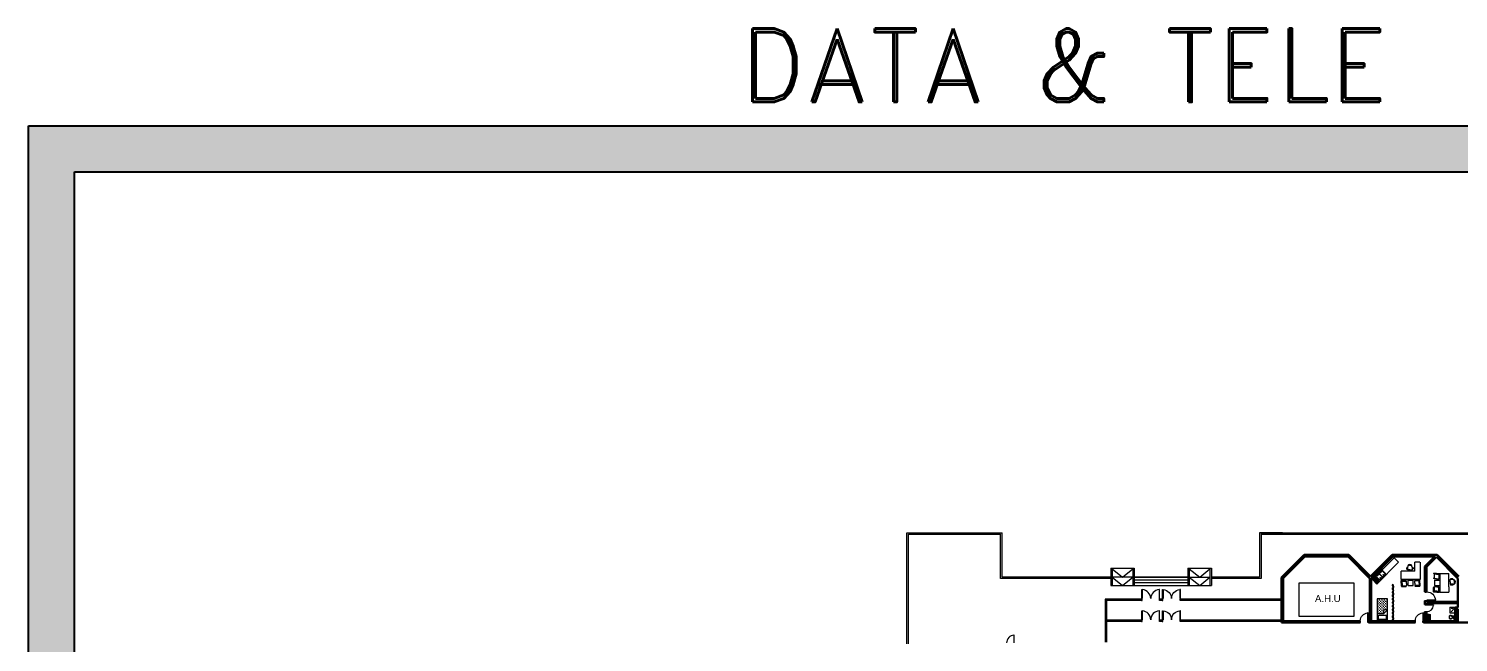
# Model space of a CAD drawing. Extents: x -59 to 582, y -1177 to 100.
# Drawn here: x 118.5 to 274.2, y -846.5 to -779.7 of the extents above; entities that cross this region are included whole.
import ezdxf

# ---------------------------------------------------------------- set-up
doc = ezdxf.new("R2010")
doc.units = 0
doc.header["$LTSCALE"] = 0.15
doc.layers.get('0').update_dxf_attribs({"color": 252})
doc.layers.add('0 sockets', color=252, linetype='Continuous')
doc.layers.add('00', color=252, linetype='Continuous')
for name, color, linetype, lineweight in [('anal', 252, 'Continuous', 20), ('DOOR', 252, 'Continuous', 20), ('FUR', 252, 'Continuous', 9), ('FURNITURE-1', 252, 'Continuous', 9), ('sofa', 252, 'Continuous', 9), ('wall', 252, 'Continuous', 30)]:
    doc.layers.add(name, color=color, linetype=linetype, lineweight=lineweight)
doc.styles.add('ROMAND', font='ROMAND.SHX')

# ---------------------------------------------------------------- blocks, each defined once
blk = doc.blocks.new('WQ')
h = blk.add_hatch(color=6)
h.dxf.hatch_style = 1
h.paths.add_polyline_path([(-126.09, 5), (-126.09, -169.52), (126.09, -169.52), (126.09, 5)])
h.paths.add_polyline_path([(121.09, 0), (121.09, -164.52), (-121.09, -164.52), (-121.09, 0)], flags=16)
at = {"layer": '0 sockets', "color": 3}
for points in [[(-126.09, 5), (126.09, 5), (126.09, -169.52), (-126.09, -169.52)], [(-121.09, 0), (121.09, 0), (121.09, -164.52), (-121.09, -164.52)]]:
    blk.add_lwpolyline(points, close=True, dxfattribs=at)
at = {"layer": '0 sockets', "color": 3, "style": 'ROMAND'}
blk.add_attdef('ACCESS_CONTROL', (-48.66, 7.62), '', height=7.97, dxfattribs=at)
blk = doc.blocks.new('D90')
at = {"layer": 'DOOR'}
for points in [[(0.03, 0.2), (0, 0.2), (0, 0), (0.05, 0), (0.05, 0.15), (0.03, 0.15)], [(0.03, 0.2), (0.03, 1.04), (0.08, 1.04), (0.08, 0.2)], [(0.87, 0.2), (0.9, 0.2), (0.9, 0), (0.85, 0), (0.85, 0.15), (0.87, 0.15)]]:
    blk.add_lwpolyline(points, close=True, dxfattribs=at)
blk.add_circle((0.02, 0.21), 0.01, dxfattribs=at)
blk.add_arc((0.03, 0.2), 0.845, 0.2218, 86.3889, dxfattribs=at)
blk = doc.blocks.new('D80')
at = {"layer": 'DOOR'}
for points in [[(0.03, 0.2), (0, 0.2), (0, 0), (0.05, 0), (0.05, 0.15), (0.03, 0.15)], [(0.03, 0.2), (0.03, 0.94), (0.08, 0.94), (0.08, 0.2)], [(0.77, 0.2), (0.8, 0.2), (0.8, 0), (0.75, 0), (0.75, 0.15), (0.77, 0.15)]]:
    blk.add_lwpolyline(points, close=True, dxfattribs=at)
blk.add_circle((0.02, 0.21), 0.01, dxfattribs=at)
blk.add_arc((0.03, 0.2), 0.74, 0, 86.2769, dxfattribs=at)
blk = doc.blocks.new('ELLIPSE')
blk.add_circle((0.5, 0.5), 0.5)
blk = doc.blocks.new('A$C30776E45')
at = {"layer": 'FUR'}
for p, q in [((0, 0.75), (1.35, 2.1)), ((1.35, 2.1), (2.8, 0.65)), ((1.64, 2.36), (1.43, 2.15)), ((1.43, 2.09), (1.75, 1.77)), ((1.71, 2.3), (1.53, 2.12)), ((1.53, 2.12), (1.87, 1.78)), ((1.64, 2.36), (1.85, 2.57)), ((1.71, 2.3), (1.88, 2.47)), ((1.84, 1.8), (1.81, 1.77)), ((2.04, 1.96), (1.87, 1.78)), ((1.88, 2.47), (2.22, 2.13)), ((1.92, 2.57), (2.23, 2.26)), ((2.32, 2.02), (1.92, 1.62)), ((2.32, 1.21), (1.92, 1.62)), ((2.04, 1.96), (2.22, 2.13)), ((2.2, 2.16), (2.23, 2.19)), ((2.72, 1.62), (2.32, 2.02)), ((2.72, 1.62), (2.32, 1.21)), ((0.02, 0.74), (0.42, 0.33)), ((1.12, 1.03), (0.42, 0.33)), ((0.94, 0.58), (1.08, 0.73)), ((1, 0.52), (0.94, 0.58)), ((1, 0.52), (1.2, 0.72)), ((1.12, 1.03), (2.15, 0)), ((1.18, 0.69), (1.15, 0.73)), ((1.38, 0.54), (1.2, 0.72)), ((1.36, 0.16), (1.56, 0.36)), ((1.42, 0.1), (1.36, 0.16)), ((1.38, 0.54), (1.56, 0.36)), ((1.42, 0.1), (1.57, 0.24)), ((1.54, 0.34), (1.57, 0.31)), ((2.8, 0.65), (2.15, 0)), ((2.52, 1.14), (2.49, 1.1)), ((2.81, 0.72), (2.49, 1.04)), ((2.68, 1.34), (2.5, 1.16)), ((2.84, 0.82), (2.5, 1.16)), ((2.68, 1.34), (2.86, 1.51)), ((3.02, 1), (2.84, 0.82)), ((3.2, 1.18), (2.86, 1.51)), ((3.08, 0.93), (2.87, 0.72)), ((2.88, 1.49), (2.91, 1.52)), ((3.29, 1.21), (2.98, 1.52)), ((3.02, 1), (3.2, 1.18)), ((3.08, 0.93), (3.29, 1.14))]:
    blk.add_line(p, q, dxfattribs=at)
for centre, radius, start, end in [((1.46, 2.12), 0.0457, 135, 225), ((1.78, 1.8), 0.0457, 225, 315), ((1.88, 2.54), 0.0457, 45, 135), ((2.2, 2.22), 0.0457, 315, 45), ((1.16, 0.32), 0.254, 127.4334, 322.5666), ((1.18, 0.38), 0.225, 142.1177, 232.1177), ((1.22, 0.34), 0.225, 217.8823, 307.8823), ((1.12, 0.69), 0.0457, 45, 135), ((1.54, 0.27), 0.0457, 315, 45), ((2.52, 1.07), 0.0457, 135, 225), ((2.84, 0.76), 0.0457, 225, 315), ((2.95, 1.49), 0.0457, 45, 135), ((3.26, 1.18), 0.0457, 315, 45)]:
    blk.add_arc(centre, radius, start, end, dxfattribs=at)
blk = doc.blocks.new('D100')
at = {"layer": 'DOOR'}
for points in [[(0.03, 0.2), (0, 0.2), (0, 0), (0.05, 0), (0.05, 0.15), (0.03, 0.15)], [(0.03, 0.2), (0.03, 1.14), (0.08, 1.14), (0.08, 0.2)], [(0.97, 0.2), (1, 0.2), (1, 0), (0.95, 0), (0.95, 0.15), (0.97, 0.15)]]:
    blk.add_lwpolyline(points, close=True, dxfattribs=at)
blk.add_circle((0.02, 0.21), 0.01, dxfattribs=at)
blk.add_arc((0.03, 0.2), 0.941, 0.0029, 86.9663, dxfattribs=at)
blk = doc.blocks.new('A$C48FC3568')
at = {"layer": 'FUR'}
h = blk.add_hatch(dxfattribs=at)
h.set_pattern_fill('CROSS', color=256, scale=0.5, style=0)
h.set_pattern_definition([(0, (-34.60875, 58.23435), (0.125, -0.125), [0.0625, -0.1875]), (270, (-34.5775, 58.2656), (-0.125, -0.125), [0.0625, -0.1875])])
h.paths.add_polyline_path([(1.05, 0.7), (1.05, 1), (0.05, 1, 0.414214), (0, 0.95), (0, 0.05, 0.414214), (0.05, 0), (1.4, 0), (1.4, 0.65), (1.1, 0.65, -0.414214)])
for p, q in [((0, 0.95), (0, 0.05)), ((1.95, 1), (0.05, 1)), ((1.4, 0.65), (1.05, 1)), ((1.05, 1), (1.05, 0.7)), ((1.4, 0.65), (1.1, 0.65)), ((1.4, 0), (1.4, 0.65)), ((1.6, 0.86), (1.6, 0.15)), ((1.88, 0.91), (1.65, 0.91)), ((1.65, 0.1), (1.88, 0.1)), ((1.93, 0.15), (1.93, 0.86)), ((2, 0.05), (2, 0.95)), ((0.05, 0), (1.95, 0))]:
    blk.add_line(p, q, dxfattribs=at)
for centre, start, end in [((0.05, 0.95), 90, 180), ((0.05, 0.05), 180, 270), ((1.1, 0.7), 180, 270), ((1.65, 0.86), 90, 180), ((1.65, 0.15), 180, 270), ((1.88, 0.86), 360, 90), ((1.88, 0.15), 270, 0), ((1.95, 0.95), 360, 90), ((1.95, 0.05), 270, 360)]:
    blk.add_arc(centre, 0.05, start, end, dxfattribs=at)
blk = doc.blocks.new('A$C058220D9')
at = {"layer": 'FUR'}
blk.add_blockref('A$C48FC3568', (0, 0), dxfattribs=at)
blk = doc.blocks.new('D200')
at = {"layer": 'DOOR'}
for points in [[(0.03, 0.2), (0, 0.2), (0, 0), (0.05, 0), (0.05, 0.15), (0.03, 0.15)], [(0.03, 0.2), (0.03, 1.17), (0.08, 1.17), (0.08, 0.2)], [(1.97, 0.2), (1.97, 1.17), (1.92, 1.17), (1.92, 0.2)], [(1.97, 0.2), (2, 0.2), (2, 0), (1.95, 0), (1.95, 0.15), (1.97, 0.15)]]:
    blk.add_lwpolyline(points, close=True, dxfattribs=at)
for centre in [(0.02, 0.21), (1.98, 0.21)]:
    blk.add_circle(centre, 0.01, dxfattribs=at)
for centre, start, end in [((0.03, 0.2), 0, 87.0492), ((1.97, 0.2), 92.9508, 180)]:
    blk.add_arc(centre, 0.971, start, end, dxfattribs=at)
blk = doc.blocks.new('ARCH')
for radius in [0.0306, 0.0172]:
    blk.add_circle((100.46, 389.93), radius)
at = {"layer": 'anal'}
for p, q in [((43.72, 387), (43.72, 399.07)), ((43.72, 399.07), (54.08, 399.07)), ((43.88, 387), (43.88, 398.93)), ((43.88, 398.93), (53.92, 398.93)), ((53.92, 394.12), (53.92, 398.93)), ((54.08, 394.27), (54.08, 399.07)), ((82.12, 399.07), (132.6, 399.07)), ((84.6, 399.07), (82.12, 399.07)), ((82.12, 399.07), (82.12, 394.27)), ((82.28, 398.93), (132.6, 398.93)), ((84.6, 398.93), (82.28, 398.93)), ((82.28, 398.93), (82.28, 394.12)), ((97.89, 396.6), (97.89, 396.7)), ((97.89, 396.6), (97.89, 396.5)), ((97.94, 396.5), (97.94, 396.7)), ((97.94, 396.6), (97.94, 396.7)), ((98.89, 396.64), (97.94, 396.64)), ((98.89, 396.61), (97.94, 396.61)), ((98.89, 396.58), (97.94, 396.58)), ((98.89, 396.56), (97.94, 396.56)), ((98.89, 396.7), (98.94, 396.7)), ((98.89, 396.5), (98.89, 396.7)), ((98.89, 396.5), (98.94, 396.5)), ((98.94, 396.5), (98.94, 396.7)), ((99.89, 396.64), (98.94, 396.64)), ((99.89, 396.61), (98.94, 396.61)), ((99.89, 396.58), (98.94, 396.58)), ((99.89, 396.56), (98.94, 396.56)), ((99.89, 396.5), (99.89, 396.7)), ((99.89, 396.6), (99.89, 396.7)), ((99.94, 396.6), (99.94, 396.7)), ((99.94, 396.6), (99.94, 396.5)), ((65.92, 394.12), (53.92, 394.12)), ((65.92, 394.27), (54.08, 394.27)), ((65.92, 395.25), (66.08, 395.25)), ((65.92, 395.25), (65.92, 393.37)), ((65.92, 394.27), (65.92, 393.37)), ((66.08, 395.25), (66.08, 393.97)), ((66.08, 395.25), (68.32, 395.25)), ((66.08, 395.18), (67.2, 394.27)), ((66.08, 394.27), (66.08, 393.37)), ((66.08, 394.27), (66.08, 393.37)), ((68.32, 394.27), (66.08, 394.27)), ((66.08, 394.27), (67.2, 393.37)), ((67.2, 394.27), (68.32, 395.18)), ((67.2, 393.37), (68.32, 394.27)), ((68.32, 395.25), (68.32, 393.37)), ((68.32, 395.25), (68.47, 395.25)), ((68.47, 395.25), (68.47, 393.97)), ((68.47, 394.27), (68.47, 393.37)), ((68.47, 394.27), (74.32, 394.27)), ((74.32, 394.27), (68.47, 394.27)), ((68.47, 393.97), (74.32, 393.97)), ((74.32, 395.25), (74.47, 395.25)), ((74.32, 395.25), (74.32, 393.37)), ((74.32, 394.27), (74.32, 393.37)), ((74.47, 395.25), (74.47, 393.97)), ((74.47, 395.25), (76.72, 395.25)), ((74.47, 394.27), (74.47, 393.37)), ((74.47, 395.18), (75.6, 394.27)), ((74.47, 394.27), (76.72, 394.27)), ((74.47, 394.27), (75.6, 393.37)), ((75.6, 394.27), (76.72, 395.18)), ((75.6, 393.37), (76.72, 394.27)), ((76.72, 395.25), (76.72, 393.37)), ((76.72, 395.25), (76.87, 395.25)), ((76.72, 394.27), (76.72, 393.37)), ((82.12, 394.27), (76.87, 394.27)), ((76.87, 395.25), (76.87, 393.97)), ((76.87, 394.27), (76.87, 393.37)), ((82.28, 394.12), (76.87, 394.12)), ((94.2, 391.8), (94.2, 394.2)), ((94.2, 391.8), (94.2, 394.2)), ((94.2, 391.8), (94.2, 394.2)), ((94.2, 391.8), (94.2, 394.2)), ((94.2, 391.8), (94.2, 394.2)), ((94.2, 391.8), (94.2, 394.2)), ((94.2, 391.8), (94.2, 394.2)), ((94.2, 391.8), (94.2, 394.2)), ((94.2, 391.8), (94.2, 394.2)), ((94.2, 391.8), (94.2, 394.2)), ((94.2, 391.8), (94.2, 394.2)), ((94.2, 391.8), (94.2, 394.2)), ((94.2, 391.8), (94.2, 394.2)), ((94.2, 391.8), (94.2, 394.2)), ((94.2, 391.8), (94.2, 394.2)), ((94.2, 391.8), (94.2, 394.2)), ((94.2, 391.8), (94.2, 394.2)), ((94.2, 391.8), (94.2, 394.2)), ((65.92, 393.37), (76.87, 393.37)), ((66.08, 393.37), (68.32, 393.37)), ((68.47, 393.68), (74.32, 393.68)), ((65.32, 391.87), (65.32, 387.2)), ((69.27, 391.87), (65.32, 391.87)), ((65.38, 391.82), (65.38, 387.2)), ((69.27, 391.82), (65.38, 391.82)), ((65.42, 391.77), (65.42, 389.47)), ((69.27, 391.77), (65.42, 391.77)), ((65.47, 391.73), (65.47, 387.2)), ((69.27, 391.73), (65.47, 391.73)), ((71.53, 391.87), (71.27, 391.87)), ((71.53, 391.82), (71.27, 391.82)), ((71.53, 391.77), (71.27, 391.77)), ((71.53, 391.73), (71.27, 391.73)), ((84.5, 391.87), (73.53, 391.87)), ((84.5, 391.82), (73.53, 391.82)), ((84.5, 391.77), (73.53, 391.77)), ((84.5, 391.73), (73.53, 391.73)), ((103.72, 390.82), (103.58, 389.47)), ((103.58, 390.82), (103.72, 389.47)), ((65.38, 389.52), (65.38, 387.2)), ((65.42, 389.47), (65.42, 387.2)), ((65.42, 389.47), (65.42, 387.2)), ((69.27, 389.57), (65.47, 389.57)), ((69.27, 389.52), (65.47, 389.52)), ((69.27, 389.47), (65.47, 389.47)), ((69.27, 389.42), (65.47, 389.42)), ((71.53, 389.57), (71.27, 389.57)), ((71.53, 389.52), (71.27, 389.52)), ((71.53, 389.47), (71.27, 389.47)), ((71.53, 389.42), (71.27, 389.42)), ((84.5, 389.57), (73.53, 389.57)), ((84.5, 389.52), (73.53, 389.52)), ((84.5, 389.47), (73.53, 389.47)), ((84.5, 389.42), (73.53, 389.42))]:
    blk.add_line(p, q, dxfattribs=at)
blk.add_lwpolyline([(92.4, 393.6), (86.4, 393.6), (86.4, 390), (92.4, 390)], close=True, dxfattribs=at)
at = {"layer": 'DOOR'}
for p, q in [((55.36, 387.94), (55.36, 387.1)), ((55.41, 387.94), (55.36, 387.94)), ((55.41, 387.1), (55.41, 387.94))]:
    blk.add_line(p, q, dxfattribs=at)
blk.add_arc((55.42, 387.1), 0.845, 93.6111, 179.7782, dxfattribs=at)
at = {"layer": 'FUR'}
for p, q in [((96.77, 396.37), (94.4, 394)), ((94.89, 393.51), (97.26, 395.88)), ((97.26, 395.88), (96.77, 396.37)), ((94.4, 394), (95.45, 395.04)), ((94.89, 393.51), (94.4, 394)), ((94.77, 394.29), (94.48, 393.99)), ((94.48, 393.99), (94.52, 393.95)), ((94.52, 393.95), (94.81, 394.25)), ((94.56, 393.91), (94.86, 394.21)), ((94.6, 393.87), (94.56, 393.91)), ((94.9, 394.17), (94.6, 393.87)), ((94.64, 393.83), (94.94, 394.13)), ((94.68, 393.79), (94.64, 393.83)), ((94.98, 394.09), (94.68, 393.79)), ((94.72, 393.75), (95.02, 394.05)), ((95.06, 394.01), (94.76, 393.71)), ((94.8, 393.67), (95.1, 393.97)), ((94.84, 394.36), (95.09, 394.6)), ((95.14, 393.93), (94.84, 393.63)), ((95.13, 394), (94.85, 394.28)), ((94.86, 394.21), (94.9, 394.17)), ((94.87, 393.54), (95.91, 394.58)), ((95.93, 394.56), (94.89, 393.51)), ((94.94, 394.13), (94.98, 394.09)), ((95.02, 394.05), (95.06, 394.01)), ((95.1, 393.97), (95.14, 393.93)), ((95.16, 394.6), (95.45, 394.31)), ((95.17, 394.69), (95.42, 394.93)), ((95.46, 394.33), (95.18, 394.61)), ((95.45, 394.24), (95.21, 394)), ((95.45, 395.04), (95.93, 394.56)), ((95.49, 394.93), (95.78, 394.64)), ((95.78, 394.57), (95.54, 394.33)), ((101.39, 394.67), (101.09, 394.67)), ((101.14, 394.13), (101.09, 394.13)), ((101.14, 394.57), (101.14, 394.09)), ((101.39, 394.57), (101.14, 394.57)), ((101.39, 394.09), (101.14, 394.09)), ((101.16, 393.93), (101.73, 393.93)), ((101.16, 393.93), (101.16, 393.36)), ((101.39, 394.67), (101.69, 394.67)), ((101.39, 394.57), (101.64, 394.57)), ((101.39, 394.09), (101.64, 394.09)), ((101.64, 394.57), (101.64, 394.09)), ((101.64, 394.13), (101.69, 394.13)), ((101.73, 394.62), (101.73, 394.17)), ((101.73, 393.93), (101.73, 393.36)), ((101.79, 392.61), (101.79, 394.67)), ((101.79, 394.67), (102.71, 394.67)), ((102.71, 393.21), (102.71, 394.67)), ((103.16, 393.99), (102.87, 393.99)), ((102.87, 393.74), (102.87, 393.99)), ((102.91, 393.99), (102.91, 394.04)), ((103.16, 394.08), (102.95, 394.08)), ((103.16, 394.08), (103.16, 393.99)), ((94.76, 393.71), (94.72, 393.75)), ((94.84, 393.63), (94.8, 393.67)), ((96.61, 393.48), (96.61, 389.47)), ((96.67, 393.48), (96.67, 389.47)), ((101.06, 392.68), (101.06, 393.13)), ((101.15, 393.17), (101.1, 393.17)), ((101.4, 392.64), (101.1, 392.64)), ((101.4, 393.21), (101.15, 393.21)), ((101.15, 392.73), (101.15, 393.21)), ((101.4, 392.73), (101.15, 392.73)), ((101.16, 393.36), (101.73, 393.36)), ((101.4, 393.21), (101.65, 393.21)), ((101.4, 392.73), (101.65, 392.73)), ((101.4, 392.64), (101.7, 392.64)), ((101.65, 392.73), (101.65, 393.21)), ((101.65, 393.17), (101.7, 393.17)), ((101.74, 392.68), (101.74, 393.13)), ((101.79, 392.61), (102.71, 392.61)), ((102.71, 393.21), (102.71, 392.61)), ((102.87, 393.74), (102.87, 393.49)), ((103.16, 393.49), (102.87, 393.49)), ((102.91, 393.49), (102.91, 393.44)), ((103.16, 393.4), (102.95, 393.4)), ((103.16, 393.49), (103.16, 393.4))]:
    blk.add_line(p, q, dxfattribs=at)
for centre, radius, start, end in [((101.09, 394.62), 0.0457, 90, 180), ((101.09, 394.17), 0.0457, 180, 270), ((101.69, 394.62), 0.0457, 0, 90), ((101.69, 394.17), 0.0457, 270, 0), ((102.95, 394.04), 0.0457, 90, 180), ((103.19, 393.74), 0.254, 262.4334, 97.5666), ((103.13, 393.77), 0.225, 352.8823, 82.8823), ((96.64, 393.39), 0.0953, 90, 268.5024), ((96.64, 393), 0.0953, 90, 271.4976), ((96.64, 392.62), 0.0953, 90, 268.5024), ((96.64, 392.24), 0.0953, 90, 271.4976), ((96.64, 393.2), 0.0953, 270, 91.4976), ((96.64, 392.43), 0.0953, 270, 91.4976), ((96.64, 392.81), 0.0953, 270, 88.5024), ((101.1, 393.13), 0.0457, 90, 180), ((101.1, 392.68), 0.0457, 180, 270), ((101.7, 393.13), 0.0457, 360, 90), ((101.7, 392.68), 0.0457, 270, 360), ((102.95, 393.44), 0.0457, 180, 270), ((103.13, 393.71), 0.225, 277.1177, 7.1177), ((96.64, 391.86), 0.0953, 88.5024, 270), ((96.64, 391.48), 0.0953, 91.4976, 270), ((96.64, 391.1), 0.0953, 88.5024, 270), ((96.64, 390.71), 0.0953, 91.4976, 270), ((96.64, 391.67), 0.0953, 268.5024, 90), ((96.64, 390.9), 0.0953, 268.5024, 90), ((96.64, 392.05), 0.0953, 271.4976, 90), ((96.64, 391.29), 0.0953, 271.4976, 90), ((96.64, 390.33), 0.0953, 91.4976, 270), ((96.64, 389.95), 0.0953, 88.5024, 270), ((96.64, 389.57), 0.0953, 91.4976, 270), ((96.64, 390.52), 0.0953, 268.5024, 90), ((96.64, 389.76), 0.0953, 268.5024, 90), ((96.64, 390.14), 0.0953, 271.4976, 90)]:
    blk.add_arc(centre, radius, start, end, dxfattribs=at)
for centre, start_param, end_param in [((95.17, 394.04), 1.570796, 3.141593), ((95.21, 394.65), 0, 1.570796), ((95.41, 394.28), 3.141593, 4.712389), ((95.5, 394.37), 1.570796, 3.141593)]:
    blk.add_ellipse(centre, major_axis=(-0.0404, 0.0404), ratio=0.86, start_param=start_param, end_param=end_param, dxfattribs=at)
for centre in [(95.25, 394.2), (95.58, 394.53)]:
    blk.add_ellipse(centre, major_axis=(-0.0202, 0.0202), ratio=0.86, dxfattribs=at)
at = {"layer": 'FURNITURE-1', "ltscale": 0.5}
for p, q in [((100.28, 390.2), (100.73, 390.2)), ((100.28, 389.58), (100.73, 389.58)), ((100.73, 389.58), (100.73, 390.2))]:
    blk.add_line(p, q, dxfattribs=at)
at = {"layer": 'sofa'}
for p, q in [((102.85, 390.98), (102.85, 390.38)), ((102.85, 390.98), (103.42, 390.98)), ((102.96, 390.87), (103.18, 390.86)), ((103.33, 390.87), (102.97, 390.5)), ((103.33, 390.73), (103.35, 390.56)), ((102.85, 390.38), (103.42, 390.38)), ((103.29, 389.98), (103.07, 390.04)), ((103.07, 389.99), (103.07, 389.8)), ((103.27, 389.81), (103.07, 389.76)), ((103.25, 389.76), (103.25, 389.69)), ((103.26, 389.76), (103.25, 389.76)), ((103.26, 389.69), (103.26, 389.76)), ((103.33, 389.75), (103.26, 389.75)), ((103.26, 389.7), (103.33, 389.7)), ((103.27, 389.75), (103.27, 389.87)), ((103.29, 390.06), (103.29, 389.93)), ((103.31, 389.93), (103.31, 390.06)), ((103.33, 389.97), (103.31, 389.97)), ((103.32, 389.87), (103.32, 389.75)), ((103.33, 389.83), (103.32, 389.82)), ((103.34, 389.76), (103.33, 389.76)), ((103.33, 389.76), (103.33, 389.69)), ((103.34, 389.69), (103.34, 389.76)), ((103.42, 389.75), (103.34, 389.75)), ((103.34, 389.7), (103.42, 389.7))]:
    blk.add_line(p, q, dxfattribs=at)
for centre, radius in [((103.39, 390.93), 0.0268), ((103.3, 389.9), 0.0347)]:
    blk.add_circle(centre, radius, dxfattribs=at)
for centre, radius, start, end in [((102.93, 389.91), 0.188, 43.0172, 183.38), ((102.93, 389.89), 0.188, 176.62, 316.9828), ((102.93, 389.9), 0.165, 34.5054, 179.7), ((102.93, 389.9), 0.165, 180.3, 325.4946), ((103.3, 389.9), 0.0579, 101.8763, 246.5863), ((103.3, 390.06), 0.0116, 0, 180), ((103.3, 389.9), 0.0579, 292.8505, 78.577), ((103.32, 389.9), 0.0707, 280.3889, 79.6111)]:
    blk.add_arc(centre, radius, start, end, dxfattribs=at)
at = {"layer": 'wall'}
for p, q in [((86.96, 396.7), (84.5, 394.24)), ((87.04, 396.5), (84.7, 394.16)), ((91.84, 396.7), (86.96, 396.7)), ((91.76, 396.5), (87.04, 396.5)), ((94.12, 394.13), (91.76, 396.5)), ((94.2, 394.34), (91.84, 396.7)), ((94.2, 394.34), (96.56, 396.7)), ((94.27, 394.13), (96.64, 396.5)), ((96.56, 396.7), (101.44, 396.7)), ((96.64, 396.5), (101.19, 396.5)), ((101.19, 396.5), (100.12, 395.43)), ((100.12, 395.43), (100.12, 392.68)), ((101.38, 396.48), (100.28, 395.37)), ((101.38, 396.48), (103.72, 394.13)), ((101.44, 396.7), (103.8, 394.34)), ((84.5, 394.24), (84.5, 389.4)), ((84.7, 394.16), (84.7, 389.47)), ((94.12, 394.13), (94.12, 389.47)), ((94.27, 394.13), (94.27, 389.47)), ((100.28, 395.37), (100.28, 392.68)), ((103.72, 394.13), (103.72, 390.97)), ((84.5, 389.32), (84.5, 391.73)), ((100.12, 391.68), (100.12, 391.29)), ((100.28, 391.68), (100.28, 391.57)), ((100.28, 391.57), (103.72, 391.57)), ((100.28, 391.43), (103.72, 391.43)), ((100.28, 391.43), (100.28, 391.29)), ((103.42, 390.97), (103.42, 389.47)), ((103.72, 390.97), (103.42, 390.97)), ((103.72, 390.82), (103.58, 390.82)), ((103.58, 390.82), (103.58, 389.47)), ((103.72, 390.82), (103.72, 389.47)), ((103.72, 390.82), (103.72, 389.47)), ((93.06, 389.32), (84.5, 389.32)), ((93.06, 389.47), (84.7, 389.47)), ((94.12, 389.47), (93.96, 389.47)), ((99.06, 389.32), (93.96, 389.32)), ((99.06, 389.47), (94.27, 389.47)), ((103.42, 389.47), (99.96, 389.47)), ((108.66, 389.32), (99.96, 389.32)), ((100.12, 390.49), (100.12, 389.47)), ((100.28, 390.49), (100.28, 389.47)), ((103.72, 389.47), (103.58, 389.47)), ((103.72, 389.47), (103.58, 389.47))]:
    blk.add_line(p, q, dxfattribs=at)
at = {"rotation": 90}
for p, xscale, yscale, zscale in [((100.68, 390.16), -0.4712399999999661, 0.3450149999999894, 0.4712399999999917), ((100.67, 390.12), -0.3824999999999932, 0.2677499999999782, 0.3824999999999932)]:
    blk.add_blockref('ELLIPSE', p, dxfattribs=dict(at, xscale=xscale, yscale=yscale, zscale=zscale))
at = {"layer": 'DOOR'}
for p in [(69.27, 391.73), (69.27, 389.42)]:
    blk.add_blockref('D200', p, dxfattribs=at)
at = {"layer": 'DOOR', "xscale": -1}
for name, p in [('D200', (73.53, 391.73)), ('D200', (73.53, 389.42)), ('D90', (93.96, 389.32)), ('D90', (99.96, 389.32))]:
    blk.add_blockref(name, p, dxfattribs=at)
at = {"layer": 'DOOR', "xscale": -1, "rotation": 270}
blk.add_blockref('D100', (100.12, 391.68), dxfattribs=at)
at = {"layer": 'DOOR', "rotation": 270}
blk.add_blockref('D80', (100.12, 391.29), dxfattribs=at)
at = {"layer": 'FUR', "rotation": 224.9999999999995}
blk.add_blockref('A$C30776E45', (99.07, 396.43), dxfattribs=at)
at = {"layer": 'FUR', "xscale": 1.142857142856969, "yscale": 1.142857142856969, "zscale": 1.142857142856969, "rotation": 270.1259017659573}
blk.add_blockref('A$C058220D9', (94.91, 391.9), dxfattribs=at)
at = {"layer": 'anal', "insert": (88.15, 392.31), "char_height": 0.75, "width": 4.8, "attachment_point": 1}
blk.add_mtext('{\\fArial|b0|i0|c0|p34;A.H.U}', dxfattribs=at)

msp = doc.modelspace()

# ---------------------------------------------------------------- block references
at = {"layer": '0 sockets', "color": 3}
msp.add_blockref('WQ', (244.61, -795.28), dxfattribs=at).add_auto_attribs({'ACCESS_CONTROL': 'DATA & TELE'})
at = {"layer": '00', "color": 3}
msp.add_blockref('ARCH', (170.42, -1233.67), dxfattribs=at)

doc.saveas('drawing.dxf')
